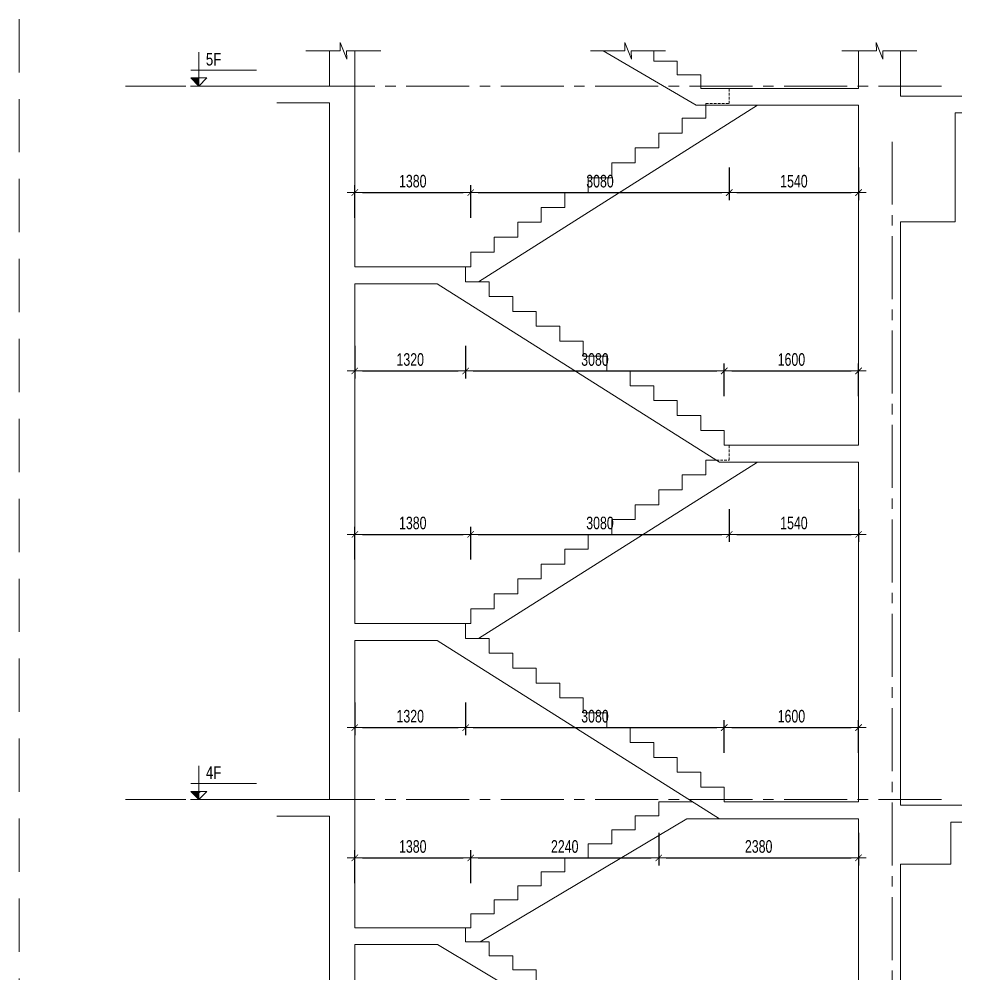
# Model space of a CAD drawing. Header units: millimetres. Extents: x -179076 to 254975, y -18667 to 296191.
# Drawn here: x 74581 to 85811, y 183676 to 195052 of the extents above; entities that cross this region are included whole.
import ezdxf

# ---------------------------------------------------------------- set-up
doc = ezdxf.new("R2010")
doc.units = ezdxf.units.MM
doc.linetypes.add('CENTER2', pattern=[1.125, 0.75, -0.125, 0.125, -0.125])
doc.linetypes.add('HIDDEN2', pattern=[4.762499999999999, 3.175, -1.5875])
doc.layers.get('Defpoints').update_dxf_attribs({"color": 151, "lineweight": 9})
for name, color, linetype, lineweight in [('NDC_S_ANNO', 7, 'Continuous', 20), ('NDC_S_AXIS', 5, 'CENTER2', 13), ('NDC_S_CONTINUOUS', 3, 'Continuous', 20), ('NDC_S_DIM', 1, 'Continuous', 15), ('NDC_S_HIDDEN', 8, 'HIDDEN2', 13), ('NDC_S_SLAB', 2, 'Continuous', 20), ('NDC_S_SYMBOL', 1, 'Continuous', 15), ('NDC_S_TEXT SYMBOL', 7, 'Continuous', 20), ('NDC_S_VN TEXT', 7, 'Continuous', 20)]:
    doc.layers.add(name, color=color, linetype=linetype, lineweight=lineweight)
doc.styles.add('NDC_ANNO', font='', dxfattribs={"width": 0.8})
doc.styles.add('NDC_DIM', font='', dxfattribs={"width": 0.75})
doc.styles.get('NDC_ANNO').set_extended_font_data('Dotum')
doc.styles.get('NDC_DIM').set_extended_font_data('Dotum')
doc.dimstyles.new('NDC_dim_60', dxfattribs={"dimscale": 60, "dimtxt": 2.5, "dimasz": 1.5, "dimexe": 1.5, "dimexo": 2.5, "dimgap": 1, "dimtad": 1, "dimdec": 0, "dimzin": 0, "dimdsep": 46, "dimtxsty": 'NDC_DIM', "dimblk": 'DIMMARK', "dimcen": 0.09, "dimdle": 1.2, "dimclrd": 1, "dimclre": 1, "dimclrt": 3, "dimadec": 0, "dimazin": 0, "dimtfac": 1, "dimtdec": 0, "dimtix": 1, "dimtofl": 0, "dimtmove": 0, "dimatfit": 3, "dimfxl": 5, "dimfxlon": 1, "dimtolj": 1, "dimtzin": 0, "dimarcsym": 0})

# ---------------------------------------------------------------- blocks, each defined once
blk = doc.blocks.new('DIMMARK')
at = {"layer": 'NDC_S_DIM', "color": 1}
blk.add_line((-1.5, 0), (1, 0), dxfattribs=at)
at = {"layer": 'NDC_S_DIM', "color": 2, "const_width": 0.1}
blk.add_lwpolyline([(-0.4242640687119285, -0.4242640687119285), (0.4242640687119285, 0.4242640687119285)], dxfattribs=at)
blk = doc.blocks.new('*D2342')
at = {"layer": 'Defpoints', "color": 0, "transparency": 16777216}
for p in [(78580.03659152513, 184224.7012480983), (79900.03659152391, 184224.7012480983), (79900.03659152391, 183224.7012480986)]:
    blk.add_point(p, dxfattribs=at)
at = {"layer": 'NDC_S_DIM', "color": 1, "lineweight": -2, "transparency": 16777216}
for p, q in [((78580.03659152513, 183524.7012480986), (78580.03659152513, 183134.7012480986)), ((79900.03659152391, 183524.7012480986), (79900.03659152391, 183134.7012480986)), ((78670.03659152513, 183224.7012480986), (79810.03659152391, 183224.7012480986))]:
    blk.add_line(p, q, dxfattribs=at)
at = {"layer": 'NDC_S_DIM', "color": 1, "lineweight": -2, "transparency": 16777216, "xscale": 90, "yscale": 90, "zscale": 90, "rotation": 180}
blk.add_blockref('DIMMARK', (78580.03659152513, 183224.7012480986), dxfattribs=at)
at = {"layer": 'NDC_S_DIM', "color": 1, "lineweight": -2, "transparency": 16777216, "xscale": 90, "yscale": 90, "zscale": 90}
blk.add_blockref('DIMMARK', (79900.03659152391, 183224.7012480986), dxfattribs=at)
at = {"layer": 'NDC_S_DIM', "color": 3, "transparency": 16777216, "insert": (79240.03659152452, 183359.8030120064), "char_height": 150, "attachment_point": 5, "style": 'NDC_DIM'}
blk.add_mtext('\\A1;1320', dxfattribs=at)
blk = doc.blocks.new('*D2343')
at = {"layer": 'Defpoints', "color": 0, "transparency": 16777216}
for p in [(79900.03659152391, 184224.7012480983), (82140.03659152391, 183224.7012480986), (82140.03659152391, 182891.3679147654)]:
    blk.add_point(p, dxfattribs=at)
at = {"layer": 'NDC_S_DIM', "color": 1, "lineweight": -2, "transparency": 16777216}
for p, q in [((79900.03659152391, 183524.7012480986), (79900.03659152391, 183134.7012480986)), ((82140.03659152391, 183041.3679147654), (82140.03659152391, 183314.7012480986)), ((79990.03659152391, 183224.7012480986), (82050.03659152391, 183224.7012480986))]:
    blk.add_line(p, q, dxfattribs=at)
at = {"layer": 'NDC_S_DIM', "color": 1, "lineweight": -2, "transparency": 16777216, "xscale": 90, "yscale": 90, "zscale": 90, "rotation": 180}
blk.add_blockref('DIMMARK', (79900.03659152391, 183224.7012480986), dxfattribs=at)
at = {"layer": 'NDC_S_DIM', "color": 1, "lineweight": -2, "transparency": 16777216, "xscale": 90, "yscale": 90, "zscale": 90}
blk.add_blockref('DIMMARK', (82140.03659152391, 183224.7012480986), dxfattribs=at)
at = {"layer": 'NDC_S_DIM', "color": 3, "transparency": 16777216, "insert": (81020.03659152391, 183359.8030120064), "char_height": 150, "attachment_point": 5, "style": 'NDC_DIM'}
blk.add_mtext('\\A1;2240', dxfattribs=at)
blk = doc.blocks.new('*D2345')
at = {"layer": 'Defpoints', "color": 0, "transparency": 16777216}
for p in [(79960.03659152391, 185058.0345814312), (78580.03659152513, 184224.7012480983), (79960.03659152391, 184224.7012480983)]:
    blk.add_point(p, dxfattribs=at)
at = {"layer": 'NDC_S_DIM', "color": 1, "lineweight": -2, "transparency": 16777216}
for p, q in [((78580.03659152513, 184758.0345814312), (78580.03659152513, 185148.0345814312)), ((79960.03659152391, 184758.0345814312), (79960.03659152391, 185148.0345814312)), ((78670.03659152513, 185058.0345814312), (79870.03659152391, 185058.0345814312))]:
    blk.add_line(p, q, dxfattribs=at)
at = {"layer": 'NDC_S_DIM', "color": 1, "lineweight": -2, "transparency": 16777216, "xscale": 90, "yscale": 90, "zscale": 90, "rotation": 180}
blk.add_blockref('DIMMARK', (78580.03659152513, 185058.0345814312), dxfattribs=at)
at = {"layer": 'NDC_S_DIM', "color": 1, "lineweight": -2, "transparency": 16777216, "xscale": 90, "yscale": 90, "zscale": 90}
blk.add_blockref('DIMMARK', (79960.03659152391, 185058.0345814312), dxfattribs=at)
at = {"layer": 'NDC_S_DIM', "color": 3, "transparency": 16777216, "insert": (79270.03659152452, 185193.1363453389), "char_height": 150, "attachment_point": 5, "style": 'NDC_DIM'}
blk.add_mtext('\\A1;1380', dxfattribs=at)
blk = doc.blocks.new('*D2346')
at = {"layer": 'Defpoints', "color": 0, "transparency": 16777216}
for p in [(82200.03659152391, 185724.7012480977), (82200.03659152391, 185058.0345814312), (79960.03659152391, 184224.7012480983)]:
    blk.add_point(p, dxfattribs=at)
at = {"layer": 'NDC_S_DIM', "color": 1, "lineweight": -2, "transparency": 16777216}
for p, q in [((82200.03659152391, 185358.0345814312), (82200.03659152391, 184968.0345814312)), ((79960.03659152391, 184758.0345814312), (79960.03659152391, 185148.0345814312)), ((80050.03659152391, 185058.0345814312), (82110.03659152391, 185058.0345814312))]:
    blk.add_line(p, q, dxfattribs=at)
at = {"layer": 'NDC_S_DIM', "color": 1, "lineweight": -2, "transparency": 16777216, "xscale": 90, "yscale": 90, "zscale": 90, "rotation": 180}
blk.add_blockref('DIMMARK', (79960.03659152391, 185058.0345814312), dxfattribs=at)
at = {"layer": 'NDC_S_DIM', "color": 1, "lineweight": -2, "transparency": 16777216, "xscale": 90, "yscale": 90, "zscale": 90}
blk.add_blockref('DIMMARK', (82200.03659152391, 185058.0345814312), dxfattribs=at)
at = {"layer": 'NDC_S_DIM', "color": 3, "transparency": 16777216, "insert": (81080.03659152391, 185193.1363453389), "char_height": 150, "attachment_point": 5, "style": 'NDC_DIM'}
blk.add_mtext('\\A1;2240', dxfattribs=at)
blk = doc.blocks.new('*D2347')
at = {"layer": 'Defpoints', "color": 0, "transparency": 16777216}
for p in [(82200.03659152391, 185724.7012480977), (84580.03659148718, 185524.7012480956), (84580.03659148718, 185058.0345814312)]:
    blk.add_point(p, dxfattribs=at)
at = {"layer": 'NDC_S_DIM', "color": 1, "lineweight": -2, "transparency": 16777216}
for p, q in [((82200.03659152391, 185358.0345814312), (82200.03659152391, 184968.0345814312)), ((84580.03659148718, 185358.0345814312), (84580.03659148718, 184968.0345814312)), ((82290.03659152391, 185058.0345814312), (84490.03659148718, 185058.0345814312))]:
    blk.add_line(p, q, dxfattribs=at)
at = {"layer": 'NDC_S_DIM', "color": 1, "lineweight": -2, "transparency": 16777216, "xscale": 90, "yscale": 90, "zscale": 90, "rotation": 180}
blk.add_blockref('DIMMARK', (82200.03659152391, 185058.0345814312), dxfattribs=at)
at = {"layer": 'NDC_S_DIM', "color": 1, "lineweight": -2, "transparency": 16777216, "xscale": 90, "yscale": 90, "zscale": 90}
blk.add_blockref('DIMMARK', (84580.03659148718, 185058.0345814312), dxfattribs=at)
at = {"layer": 'NDC_S_DIM', "color": 3, "transparency": 16777216, "insert": (83390.03659150554, 185193.1363453389), "char_height": 150, "attachment_point": 5, "style": 'NDC_DIM'}
blk.add_mtext('\\A1;2380', dxfattribs=at)
blk = doc.blocks.new('*D2348')
at = {"layer": 'Defpoints', "color": 0, "transparency": 16777216}
for p in [(78580.03659152513, 187849.7012481025), (79900.03659156559, 187849.7012481025), (79900.03659156559, 186610.1179147664)]:
    blk.add_point(p, dxfattribs=at)
at = {"layer": 'NDC_S_DIM', "color": 1, "lineweight": -2, "transparency": 16777216}
for p, q in [((78580.03659152513, 186910.1179147664), (78580.03659152513, 186520.1179147664)), ((79900.03659156559, 186910.1179147664), (79900.03659156559, 186520.1179147664)), ((78670.03659152513, 186610.1179147664), (79810.03659156559, 186610.1179147664))]:
    blk.add_line(p, q, dxfattribs=at)
at = {"layer": 'NDC_S_DIM', "color": 1, "lineweight": -2, "transparency": 16777216, "xscale": 90, "yscale": 90, "zscale": 90, "rotation": 180}
blk.add_blockref('DIMMARK', (78580.03659152513, 186610.1179147664), dxfattribs=at)
at = {"layer": 'NDC_S_DIM', "color": 1, "lineweight": -2, "transparency": 16777216, "xscale": 90, "yscale": 90, "zscale": 90}
blk.add_blockref('DIMMARK', (79900.03659156559, 186610.1179147664), dxfattribs=at)
at = {"layer": 'NDC_S_DIM', "color": 3, "transparency": 16777216, "insert": (79240.03659154536, 186745.2196786742), "char_height": 150, "attachment_point": 5, "style": 'NDC_DIM'}
blk.add_mtext('\\A1;1320', dxfattribs=at)
blk = doc.blocks.new('*D2349')
at = {"layer": 'Defpoints', "color": 0, "transparency": 16777216}
for p in [(79900.03659156559, 187849.7012481025), (82980.03659156559, 186610.1179147664), (82980.03659156559, 185724.7012480978)]:
    blk.add_point(p, dxfattribs=at)
at = {"layer": 'NDC_S_DIM', "color": 1, "lineweight": -2, "transparency": 16777216}
for p, q in [((79900.03659156559, 186910.1179147664), (79900.03659156559, 186520.1179147664)), ((82980.03659156559, 186310.1179147664), (82980.03659156559, 186700.1179147664)), ((79990.03659156559, 186610.1179147664), (82890.03659156559, 186610.1179147664))]:
    blk.add_line(p, q, dxfattribs=at)
at = {"layer": 'NDC_S_DIM', "color": 1, "lineweight": -2, "transparency": 16777216, "xscale": 90, "yscale": 90, "zscale": 90, "rotation": 180}
blk.add_blockref('DIMMARK', (79900.03659156559, 186610.1179147664), dxfattribs=at)
at = {"layer": 'NDC_S_DIM', "color": 1, "lineweight": -2, "transparency": 16777216, "xscale": 90, "yscale": 90, "zscale": 90}
blk.add_blockref('DIMMARK', (82980.03659156559, 186610.1179147664), dxfattribs=at)
at = {"layer": 'NDC_S_DIM', "color": 3, "transparency": 16777216, "insert": (81440.03659156559, 186745.2196786742), "char_height": 150, "attachment_point": 5, "style": 'NDC_DIM'}
blk.add_mtext('\\A1;3080', dxfattribs=at)
blk = doc.blocks.new('*D2350')
at = {"layer": 'Defpoints', "color": 0, "transparency": 16777216}
for p in [(84580.03659148718, 186610.1179147664), (82980.03659156559, 185724.7012480978), (84580.03659148718, 185724.7012480978)]:
    blk.add_point(p, dxfattribs=at)
at = {"layer": 'NDC_S_DIM', "color": 1, "lineweight": -2, "transparency": 16777216}
for p, q in [((82980.03659156559, 186310.1179147664), (82980.03659156559, 186700.1179147664)), ((84580.03659148718, 186310.1179147664), (84580.03659148718, 186700.1179147664)), ((83070.03659156559, 186610.1179147664), (84490.03659148718, 186610.1179147664))]:
    blk.add_line(p, q, dxfattribs=at)
at = {"layer": 'NDC_S_DIM', "color": 1, "lineweight": -2, "transparency": 16777216, "xscale": 90, "yscale": 90, "zscale": 90, "rotation": 180}
blk.add_blockref('DIMMARK', (82980.03659156559, 186610.1179147664), dxfattribs=at)
at = {"layer": 'NDC_S_DIM', "color": 1, "lineweight": -2, "transparency": 16777216, "xscale": 90, "yscale": 90, "zscale": 90}
blk.add_blockref('DIMMARK', (84580.03659148718, 186610.1179147664), dxfattribs=at)
at = {"layer": 'NDC_S_DIM', "color": 3, "transparency": 16777216, "insert": (83780.03659152638, 186745.2196786742), "char_height": 150, "attachment_point": 5, "style": 'NDC_DIM'}
blk.add_mtext('\\A1;1600', dxfattribs=at)
blk = doc.blocks.new('*D2351')
at = {"layer": 'Defpoints', "color": 0, "transparency": 16777216}
for p in [(79960.03659156559, 188912.201248106), (78580.03659152513, 187849.7012481025), (79960.03659156559, 187849.7012481025)]:
    blk.add_point(p, dxfattribs=at)
at = {"layer": 'NDC_S_DIM', "color": 1, "lineweight": -2, "transparency": 16777216}
for p, q in [((78580.03659152513, 188612.201248106), (78580.03659152513, 189002.201248106)), ((79960.03659156559, 188612.201248106), (79960.03659156559, 189002.201248106)), ((78670.03659152513, 188912.201248106), (79870.03659156559, 188912.201248106))]:
    blk.add_line(p, q, dxfattribs=at)
at = {"layer": 'NDC_S_DIM', "color": 1, "lineweight": -2, "transparency": 16777216, "xscale": 90, "yscale": 90, "zscale": 90, "rotation": 180}
blk.add_blockref('DIMMARK', (78580.03659152513, 188912.201248106), dxfattribs=at)
at = {"layer": 'NDC_S_DIM', "color": 1, "lineweight": -2, "transparency": 16777216, "xscale": 90, "yscale": 90, "zscale": 90}
blk.add_blockref('DIMMARK', (79960.03659156559, 188912.201248106), dxfattribs=at)
at = {"layer": 'NDC_S_DIM', "color": 3, "transparency": 16777216, "insert": (79270.03659154536, 189047.3030120137), "char_height": 150, "attachment_point": 5, "style": 'NDC_DIM'}
blk.add_mtext('\\A1;1380', dxfattribs=at)
blk = doc.blocks.new('*D2352')
at = {"layer": 'Defpoints', "color": 0, "transparency": 16777216}
for p in [(83040.03659156559, 189797.6179147746), (83040.03659156559, 188912.201248106), (79960.03659156559, 187849.7012481025)]:
    blk.add_point(p, dxfattribs=at)
at = {"layer": 'NDC_S_DIM', "color": 1, "lineweight": -2, "transparency": 16777216}
for p, q in [((83040.03659156559, 189212.201248106), (83040.03659156559, 188822.201248106)), ((79960.03659156559, 188612.201248106), (79960.03659156559, 189002.201248106)), ((80050.03659156559, 188912.201248106), (82950.03659156559, 188912.201248106))]:
    blk.add_line(p, q, dxfattribs=at)
at = {"layer": 'NDC_S_DIM', "color": 1, "lineweight": -2, "transparency": 16777216, "xscale": 90, "yscale": 90, "zscale": 90, "rotation": 180}
blk.add_blockref('DIMMARK', (79960.03659156559, 188912.201248106), dxfattribs=at)
at = {"layer": 'NDC_S_DIM', "color": 1, "lineweight": -2, "transparency": 16777216, "xscale": 90, "yscale": 90, "zscale": 90}
blk.add_blockref('DIMMARK', (83040.03659156559, 188912.201248106), dxfattribs=at)
at = {"layer": 'NDC_S_DIM', "color": 3, "transparency": 16777216, "insert": (81500.03659156559, 189047.3030120137), "char_height": 150, "attachment_point": 5, "style": 'NDC_DIM'}
blk.add_mtext('\\A1;3080', dxfattribs=at)
blk = doc.blocks.new('*D2353')
at = {"layer": 'Defpoints', "color": 0, "transparency": 16777216}
for p in [(83040.03659156559, 189797.6179147746), (84580.03659148718, 189774.7012481089), (84580.03659148718, 188912.201248106)]:
    blk.add_point(p, dxfattribs=at)
at = {"layer": 'NDC_S_DIM', "color": 1, "lineweight": -2, "transparency": 16777216}
for p, q in [((83040.03659156559, 189212.201248106), (83040.03659156559, 188822.201248106)), ((84580.03659148718, 189212.201248106), (84580.03659148718, 188822.201248106)), ((83130.03659156559, 188912.201248106), (84490.03659148718, 188912.201248106))]:
    blk.add_line(p, q, dxfattribs=at)
at = {"layer": 'NDC_S_DIM', "color": 1, "lineweight": -2, "transparency": 16777216, "xscale": 90, "yscale": 90, "zscale": 90, "rotation": 180}
blk.add_blockref('DIMMARK', (83040.03659156559, 188912.201248106), dxfattribs=at)
at = {"layer": 'NDC_S_DIM', "color": 1, "lineweight": -2, "transparency": 16777216, "xscale": 90, "yscale": 90, "zscale": 90}
blk.add_blockref('DIMMARK', (84580.03659148718, 188912.201248106), dxfattribs=at)
at = {"layer": 'NDC_S_DIM', "color": 3, "transparency": 16777216, "insert": (83810.03659152638, 189047.3030120137), "char_height": 150, "attachment_point": 5, "style": 'NDC_DIM'}
blk.add_mtext('\\A1;1540', dxfattribs=at)
blk = doc.blocks.new('*D2354')
at = {"layer": 'Defpoints', "color": 0, "transparency": 16777216}
for p in [(79900.03659156559, 191922.6179147798), (78580.03659152513, 191899.7012481135), (79900.03659156559, 190860.1179147775)]:
    blk.add_point(p, dxfattribs=at)
at = {"layer": 'NDC_S_DIM', "color": 1, "lineweight": -2, "transparency": 16777216}
for p, q in [((78580.03659152513, 191160.1179147775), (78580.03659152513, 190770.1179147775)), ((79900.03659156559, 191160.1179147775), (79900.03659156559, 190770.1179147775)), ((78670.03659152513, 190860.1179147775), (79810.03659156559, 190860.1179147775))]:
    blk.add_line(p, q, dxfattribs=at)
at = {"layer": 'NDC_S_DIM', "color": 1, "lineweight": -2, "transparency": 16777216, "xscale": 90, "yscale": 90, "zscale": 90, "rotation": 180}
blk.add_blockref('DIMMARK', (78580.03659152513, 190860.1179147775), dxfattribs=at)
at = {"layer": 'NDC_S_DIM', "color": 1, "lineweight": -2, "transparency": 16777216, "xscale": 90, "yscale": 90, "zscale": 90}
blk.add_blockref('DIMMARK', (79900.03659156559, 190860.1179147775), dxfattribs=at)
at = {"layer": 'NDC_S_DIM', "color": 3, "transparency": 16777216, "insert": (79240.03659154536, 190995.2196786852), "char_height": 150, "attachment_point": 5, "style": 'NDC_DIM'}
blk.add_mtext('\\A1;1320', dxfattribs=at)
blk = doc.blocks.new('*D2355')
at = {"layer": 'Defpoints', "color": 0, "transparency": 16777216}
for p in [(79900.03659156559, 191922.6179147798), (82980.03659156559, 190860.1179147775), (82980.03659156559, 189974.7012481089)]:
    blk.add_point(p, dxfattribs=at)
at = {"layer": 'NDC_S_DIM', "color": 1, "lineweight": -2, "transparency": 16777216}
for p, q in [((79900.03659156559, 191160.1179147775), (79900.03659156559, 190770.1179147775)), ((82980.03659156559, 190560.1179147775), (82980.03659156559, 190950.1179147775)), ((79990.03659156559, 190860.1179147775), (82890.03659156559, 190860.1179147775))]:
    blk.add_line(p, q, dxfattribs=at)
at = {"layer": 'NDC_S_DIM', "color": 1, "lineweight": -2, "transparency": 16777216, "xscale": 90, "yscale": 90, "zscale": 90, "rotation": 180}
blk.add_blockref('DIMMARK', (79900.03659156559, 190860.1179147775), dxfattribs=at)
at = {"layer": 'NDC_S_DIM', "color": 1, "lineweight": -2, "transparency": 16777216, "xscale": 90, "yscale": 90, "zscale": 90}
blk.add_blockref('DIMMARK', (82980.03659156559, 190860.1179147775), dxfattribs=at)
at = {"layer": 'NDC_S_DIM', "color": 3, "transparency": 16777216, "insert": (81440.03659156559, 190995.2196786852), "char_height": 150, "attachment_point": 5, "style": 'NDC_DIM'}
blk.add_mtext('\\A1;3080', dxfattribs=at)
blk = doc.blocks.new('*D2356')
at = {"layer": 'Defpoints', "color": 0, "transparency": 16777216}
for p in [(84580.03659148718, 190860.1179147775), (82980.03659156559, 189974.7012481089), (84580.03659148718, 189974.701248109)]:
    blk.add_point(p, dxfattribs=at)
at = {"layer": 'NDC_S_DIM', "color": 1, "lineweight": -2, "transparency": 16777216}
for p, q in [((82980.03659156559, 190560.1179147775), (82980.03659156559, 190950.1179147775)), ((84580.03659148718, 190560.1179147775), (84580.03659148718, 190950.1179147775)), ((83070.03659156559, 190860.1179147775), (84490.03659148718, 190860.1179147775))]:
    blk.add_line(p, q, dxfattribs=at)
at = {"layer": 'NDC_S_DIM', "color": 1, "lineweight": -2, "transparency": 16777216, "xscale": 90, "yscale": 90, "zscale": 90, "rotation": 180}
blk.add_blockref('DIMMARK', (82980.03659156559, 190860.1179147775), dxfattribs=at)
at = {"layer": 'NDC_S_DIM', "color": 1, "lineweight": -2, "transparency": 16777216, "xscale": 90, "yscale": 90, "zscale": 90}
blk.add_blockref('DIMMARK', (84580.03659148718, 190860.1179147775), dxfattribs=at)
at = {"layer": 'NDC_S_DIM', "color": 3, "transparency": 16777216, "insert": (83780.03659152638, 190995.2196786852), "char_height": 150, "attachment_point": 5, "style": 'NDC_DIM'}
blk.add_mtext('\\A1;1600', dxfattribs=at)
blk = doc.blocks.new('*D2357')
at = {"layer": 'Defpoints', "color": 0, "transparency": 16777216}
for p in [(79960.03659156559, 192985.1179147826), (78580.03659152513, 192099.7012481135), (79960.03659156559, 192099.7012481135)]:
    blk.add_point(p, dxfattribs=at)
at = {"layer": 'NDC_S_DIM', "color": 1, "lineweight": -2, "transparency": 16777216}
for p, q in [((78580.03659152513, 192685.1179147826), (78580.03659152513, 193075.1179147826)), ((79960.03659156559, 192685.1179147826), (79960.03659156559, 193075.1179147826)), ((78670.03659152513, 192985.1179147826), (79870.03659156559, 192985.1179147826))]:
    blk.add_line(p, q, dxfattribs=at)
at = {"layer": 'NDC_S_DIM', "color": 1, "lineweight": -2, "transparency": 16777216, "xscale": 90, "yscale": 90, "zscale": 90, "rotation": 180}
blk.add_blockref('DIMMARK', (78580.03659152513, 192985.1179147826), dxfattribs=at)
at = {"layer": 'NDC_S_DIM', "color": 1, "lineweight": -2, "transparency": 16777216, "xscale": 90, "yscale": 90, "zscale": 90}
blk.add_blockref('DIMMARK', (79960.03659156559, 192985.1179147826), dxfattribs=at)
at = {"layer": 'NDC_S_DIM', "color": 3, "transparency": 16777216, "insert": (79270.03659154536, 193120.2196786903), "char_height": 150, "attachment_point": 5, "style": 'NDC_DIM'}
blk.add_mtext('\\A1;1380', dxfattribs=at)
blk = doc.blocks.new('*D2358')
at = {"layer": 'Defpoints', "color": 0, "transparency": 16777216}
for p in [(83040.03659156559, 194136.1595814527), (83040.03659156559, 192985.1179147826), (79960.03659156559, 192099.7012481135)]:
    blk.add_point(p, dxfattribs=at)
at = {"layer": 'NDC_S_DIM', "color": 1, "lineweight": -2, "transparency": 16777216}
for p, q in [((83040.03659156559, 193285.1179147826), (83040.03659156559, 192895.1179147826)), ((79960.03659156559, 192685.1179147826), (79960.03659156559, 193075.1179147826)), ((80050.03659156559, 192985.1179147826), (82950.03659156559, 192985.1179147826))]:
    blk.add_line(p, q, dxfattribs=at)
at = {"layer": 'NDC_S_DIM', "color": 1, "lineweight": -2, "transparency": 16777216, "xscale": 90, "yscale": 90, "zscale": 90, "rotation": 180}
blk.add_blockref('DIMMARK', (79960.03659156559, 192985.1179147826), dxfattribs=at)
at = {"layer": 'NDC_S_DIM', "color": 1, "lineweight": -2, "transparency": 16777216, "xscale": 90, "yscale": 90, "zscale": 90}
blk.add_blockref('DIMMARK', (83040.03659156559, 192985.1179147826), dxfattribs=at)
at = {"layer": 'NDC_S_DIM', "color": 3, "transparency": 16777216, "insert": (81500.03659156559, 193120.2196786903), "char_height": 150, "attachment_point": 5, "style": 'NDC_DIM'}
blk.add_mtext('\\A1;3080', dxfattribs=at)
blk = doc.blocks.new('*D2359')
at = {"layer": 'Defpoints', "color": 0, "transparency": 16777216}
for p in [(83040.03659156559, 194136.1595814527), (84580.03659148718, 194024.7012481198), (84580.03659148718, 192985.1179147826)]:
    blk.add_point(p, dxfattribs=at)
at = {"layer": 'NDC_S_DIM', "color": 1, "lineweight": -2, "transparency": 16777216}
for p, q in [((83040.03659156559, 193285.1179147826), (83040.03659156559, 192895.1179147826)), ((84580.03659148718, 193285.1179147826), (84580.03659148718, 192895.1179147826)), ((83130.03659156559, 192985.1179147826), (84490.03659148718, 192985.1179147826))]:
    blk.add_line(p, q, dxfattribs=at)
at = {"layer": 'NDC_S_DIM', "color": 1, "lineweight": -2, "transparency": 16777216, "xscale": 90, "yscale": 90, "zscale": 90, "rotation": 180}
blk.add_blockref('DIMMARK', (83040.03659156559, 192985.1179147826), dxfattribs=at)
at = {"layer": 'NDC_S_DIM', "color": 1, "lineweight": -2, "transparency": 16777216, "xscale": 90, "yscale": 90, "zscale": 90}
blk.add_blockref('DIMMARK', (84580.03659148718, 192985.1179147826), dxfattribs=at)
at = {"layer": 'NDC_S_DIM', "color": 3, "transparency": 16777216, "insert": (83810.03659152638, 193120.2196786903), "char_height": 150, "attachment_point": 5, "style": 'NDC_DIM'}
blk.add_mtext('\\A1;1540', dxfattribs=at)
blk = doc.blocks.new('kata_block_CT')
at = {"layer": 'NDC_S_ANNO'}
blk.add_hatch(color=3, dxfattribs=at).paths.add_polyline_path([(0, 1.596954857557648), (-1.612010908633238, 1.596954857557648), (0, 0)])
at = {"layer": 'NDC_S_ANNO', "ltscale": 50}
h = blk.add_hatch(dxfattribs=at)
h.set_pattern_fill('ANSI31', color=256, scale=1.406250541793835, style=0)
h.set_pattern_definition([(45.00000000000001, (0, 5.456968210637569e-12), (-3.157122508925224, 3.157122508925225), [])])
h.paths.add_polyline_path([(0, 1.596954857557648), (0, 0), (1.612010908924276, 1.596954857557648)])
for p, q in [((-1.592704896858777, 3.140833880479477), (11.46947077315417, 3.140833880479477)), ((11.56125648126181, 5.456968210637569e-12), (-1.63869572513795, 5.456968210637569e-12))]:
    blk.add_line(p, q, dxfattribs=at)
for points in [[(0, 6.69495074864426), (0, 0)], [(0, 0), (-1.612010908924276, 1.596954857557648), (0, 1.596954857557648)], [(0, 0), (1.612010908924276, 1.596954857557648), (0, 1.596954857557648)]]:
    blk.add_lwpolyline(points, dxfattribs=at)
at = {"layer": 'NDC_S_ANNO', "color": 8, "ltscale": 50}
blk.add_lwpolyline([(0, 0), (-1.612010908633238, 1.596954857557648), (0, 1.596954857557648)], dxfattribs=at)
at = {"layer": 'NDC_S_TEXT SYMBOL', "color": 3, "style": 'NDC_ANNO', "width": 0.8}
blk.add_attdef('CT', (1.409564409346785, 4.068271311703938), '', height=2.5, dxfattribs=at)

msp = doc.modelspace()

# ---------------------------------------------------------------- linework, layer by layer
at = {"layer": 'NDC_S_AXIS', "ltscale": 1000}
for p, q in [((85567.49316697574, 194254.7012481195), (75850.1754477609, 194254.7012481195)), ((84980.03659150278, 193591.0739162528), (84980.03659150278, 162424.5259362931)), ((85567.49316697574, 185754.7012480977), (75850.1754477609, 185754.7012480978))]:
    msp.add_line(p, q, dxfattribs=at)
at = {"layer": 'NDC_S_CONTINUOUS'}
for p, q in [((80054.20869267068, 191922.6179147798), (83377.9733985542, 194024.7012481199)), ((80054.20869266859, 187672.6179147688), (83377.97339855443, 189774.7012481089)), ((82535.05577263574, 185524.7012480956), (80071.05577263923, 184058.0345814315)), ((82922.09978458117, 185524.7012480956), (82535.05577263574, 185524.7012480956))]:
    msp.add_line(p, q, dxfattribs=at)
for points in [[(79900.03659156559, 192099.7012481135), (79960.03659156559, 192099.7012481135), (79960.03659156559, 192276.7845814473), (80240.03659156559, 192276.7845814473), (80240.03659156559, 192453.8679147811), (80520.03659156559, 192453.8679147811), (80520.03659156559, 192630.9512481149), (80800.03659156559, 192630.9512481149), (80800.03659156559, 192808.0345814488), (81080.03659156559, 192808.0345814488), (81080.03659156559, 192985.1179147826), (81360.03659156559, 192985.1179147826), (81360.03659156559, 193162.2012481164), (81640.03659156559, 193162.2012481164), (81640.03659156559, 193339.2845814503), (81920.03659156559, 193339.2845814503), (81920.03659156559, 193516.3679147841), (82200.03659156559, 193516.3679147841), (82200.03659156559, 193693.451248118), (82480.03659156559, 193693.451248118), (82480.03659156559, 193870.5345814518), (82760.03659156559, 193870.5345814518), (82760.03659156559, 194024.7012481198)], [(79900.03659156559, 187849.7012481025), (79960.03659156559, 187849.7012481025), (79960.03659156559, 188026.7845814374), (80240.03659156559, 188026.7845814374), (80240.03659156559, 188203.8679147711), (80520.03659156559, 188203.8679147711), (80520.03659156559, 188380.9512481048), (80800.03659156559, 188380.9512481048), (80800.03659156559, 188558.0345814385), (81080.03659156559, 188558.0345814385), (81080.03659156559, 188735.1179147722), (81360.03659156559, 188735.1179147722), (81360.03659156559, 188912.201248106), (81640.03659156559, 188912.201248106), (81640.03659156559, 189089.2845814397), (81920.03659156559, 189089.2845814397), (81920.03659156559, 189266.3679147734), (82200.03659156559, 189266.3679147734), (82200.03659156559, 189443.4512481071), (82480.03659156559, 189443.4512481071), (82480.03659156559, 189620.5345814409), (82760.03659156559, 189620.5345814409), (82760.03659156559, 189797.6179147746), (82885.86449046165, 189797.6179147746)], [(82605.8644904609, 185724.7012480977), (82200.03659152391, 185724.7012480977), (82200.03659152391, 185558.0345814311), (81920.03659152391, 185558.0345814311), (81920.03659152391, 185391.3679147644), (81640.03659152391, 185391.3679147644), (81640.03659152391, 185224.7012480978), (81360.03659152391, 185224.7012480978), (81360.03659152391, 185058.0345814312), (81080.03659152391, 185058.0345814312), (81080.03659152391, 184891.3679147646), (80800.03659152391, 184891.3679147646), (80800.03659152391, 184724.701248098), (80520.03659152391, 184724.701248098), (80520.03659152391, 184558.0345814314), (80240.03659152391, 184558.0345814314), (80240.03659152391, 184391.3679147648), (79960.03659152391, 184391.3679147648), (79960.03659152391, 184224.7012480983), (79900.03659152391, 184224.7012480983)]]:
    msp.add_lwpolyline(points, dxfattribs=at)
at = {"layer": 'NDC_S_HIDDEN', "ltscale": 200}
msp.add_line((74581.22143252398, 195052.0353497648), (74581.22143252398, 161452.035349803), dxfattribs=at)
at = {"layer": 'NDC_S_HIDDEN', "ltscale": 10}
for points in [[(82760.03659156559, 194024.7012481198), (82760.03659156559, 194047.6179147856), (83040.03659156559, 194047.6179147856), (83040.03659156559, 194224.7012481198)], [(82885.86449046165, 189797.6179147746), (83040.03659156559, 189797.6179147746), (83040.03659156559, 189974.7012481089)]]:
    msp.add_lwpolyline(points, dxfattribs=at)
at = {"layer": 'NDC_S_SLAB'}
for p, q in [((78280.03659152513, 194673.0622311188), (78280.03659152513, 194254.7012481195)), ((78580.03659152513, 194673.0622311188), (78580.03659152513, 192099.7012481135)), ((77652.75272439391, 194254.7012481195), (78280.03659158823, 194254.7012481195)), ((85810.71358297818, 194134.7012481173), (85080.03659150278, 194134.7012481173)), ((77652.75272439391, 194054.7012481195), (78280.03659158823, 194054.7012481195)), ((78280.03659152513, 194054.7012481194), (78280.03659152513, 185754.7012480977)), ((85080.03659150278, 185684.7012480955), (85080.03659150278, 192634.7012481173)), ((85730.03659148584, 192634.7012481173), (85080.03659150278, 192634.7012481173)), ((78580.03659152513, 191899.7012481135), (78580.03659152513, 187849.7012481025)), ((84580.03659148718, 189774.7012481089), (84580.03659148718, 185724.7012480956)), ((78580.03659152513, 187649.7012481025), (78580.03659152513, 184224.7012480983)), ((77652.75272439391, 185754.7012480978), (78280.03659158823, 185754.7012480978)), ((85810.71358297818, 185684.7012480955), (85080.03659150278, 185684.7012480955)), ((77652.75272439391, 185554.7012480978), (78280.03659158823, 185554.7012480978)), ((78280.03659152513, 185554.7012480978), (78280.03659152513, 179754.7012480977)), ((85680.03659148718, 185484.7012480955), (85680.03659148718, 184984.7012480955)), ((85080.03659150278, 184984.7012480955), (85080.03659150278, 179684.7012480955)), ((85080.03659150278, 184984.7012480955), (85680.03659148718, 184984.7012480955)), ((79565.01741040905, 184024.7012480983), (78580.03659152513, 184024.7012480983)), ((78580.03659152513, 184024.7012480983), (78580.03659152513, 181224.7012480994)), ((82085.01741040865, 182524.7012480968), (79565.01741040905, 184024.7012480983))]:
    msp.add_line(p, q, dxfattribs=at)
for points in [[(82645.88014456525, 194024.7012481198), (81536.46246254192, 194673.0622311188)], [(84580.03659147827, 194224.7012481198), (82700.03659152519, 194224.7012481198), (82700.03659152519, 194388.3376117557), (82420.0365915253, 194388.3376117557), (82420.0365915253, 194551.9739753916), (82140.03659152542, 194551.9739753916), (82140.03659152542, 194673.0622311188)], [(84580.03659148718, 194224.7012481198), (84580.03659148718, 194673.0622311654)], [(85080.03659150278, 194134.7012481173), (85080.03659150278, 194673.0622311654)], [(82645.88014456525, 194024.7012481198), (84580.03659148718, 194024.7012481198), (84580.03659148718, 189974.701248109), (82980.03659156559, 189974.7012481089), (82980.03659156559, 190151.7845814426), (82700.03659156559, 190151.7845814426), (82700.03659156559, 190328.8679147763), (82420.03659156559, 190328.8679147763), (82420.03659156559, 190505.95124811), (82140.03659156559, 190505.95124811), (82140.03659156559, 190683.0345814438), (81860.03659156559, 190683.0345814438), (81860.03659156559, 190860.1179147775), (81580.03659156559, 190860.1179147775), (81580.03659156559, 191037.2012481112), (81300.03659156559, 191037.2012481112), (81300.03659156559, 191214.2845814449), (81020.03659156559, 191214.2845814449), (81020.03659156559, 191391.3679147786), (80740.03659156559, 191391.3679147786), (80740.03659156559, 191568.4512481124), (80460.03659156559, 191568.4512481124), (80460.03659156559, 191745.5345814461), (80180.03659156559, 191745.5345814461), (80180.03659156559, 191922.6179147798), (79900.03659156559, 191922.6179147798), (79900.03659156559, 192099.7012481135), (78580.03659152513, 192099.7012481135)], [(85810.71358297818, 193934.7012481173), (85730.03659148584, 193934.7012481173), (85730.03659148584, 192634.7012481173)], [(84580.03659148718, 189774.7012481089), (82922.09978457767, 189774.7012481089), (79562.09978457767, 191899.7012481135), (78580.03659152513, 191899.7012481135)], [(84580.03659147827, 185724.7012480978), (82980.03659156559, 185724.7012480978), (82980.03659156559, 185901.7845814315), (82700.03659156559, 185901.7845814315), (82700.03659156559, 186078.8679147653), (82420.03659156559, 186078.8679147653), (82420.03659156559, 186255.951248099), (82140.03659156559, 186255.951248099), (82140.03659156559, 186433.0345814327), (81860.03659156559, 186433.0345814327), (81860.03659156559, 186610.1179147664), (81580.03659156559, 186610.1179147664), (81580.03659156559, 186787.2012481001), (81300.03659156559, 186787.2012481001), (81300.03659156559, 186964.2845814339), (81020.03659156559, 186964.2845814339), (81020.03659156559, 187141.3679147676), (80740.03659156559, 187141.3679147676), (80740.03659156559, 187318.4512481013), (80460.03659156559, 187318.4512481013), (80460.03659156559, 187495.534581435), (80180.03659156559, 187495.534581435), (80180.03659156559, 187672.6179147688), (79900.03659156559, 187672.6179147688), (79900.03659156559, 187849.7012481025), (78580.03659152513, 187849.7012481025)], [(84580.03659148718, 185524.7012480956), (82922.09978458117, 185524.7012480956), (79562.09978457767, 187649.7012481025), (78580.03659152513, 187649.7012481025)], [(84580.03659148718, 185524.7012480956), (84580.03659148718, 182724.7012480968)], [(85810.71358297818, 185484.7012480955), (85680.03659148718, 185484.7012480955)], [(78580.03659152513, 184224.7012480983), (79900.03659152391, 184224.7012480983), (79900.03659152391, 184058.0345814315), (80180.03659152391, 184058.0345814315), (80180.03659152391, 183891.367914765), (80460.03659152391, 183891.367914765), (80460.03659152391, 183724.7012480984), (80740.03659152391, 183724.7012480984), (80740.03659152391, 183558.0345814318), (81020.03659152391, 183558.0345814318), (81020.03659152391, 183391.3679147653), (81300.03659152391, 183391.3679147653), (81300.03659152391, 183224.7012480986), (81580.03659152391, 183224.7012480986), (81580.03659152391, 183058.034581432), (81860.03659152391, 183058.034581432), (81860.03659152391, 182891.3679147654), (82140.03659152391, 182891.3679147654), (82140.03659152391, 182724.7012480968), (84580.03659148718, 182724.7012480968)]]:
    msp.add_lwpolyline(points, dxfattribs=at)
at = {"layer": 'NDC_S_SYMBOL', "elevation": -1.522910461903844e-10}
for points in [[(77996.66514728678, 194673.0622311188), (78406.28170877736, 194673.0622311188), (78404.10779587965, 194773.0622311188), (78484.10779632669, 194573.0622309326), (78481.93388305645, 194673.0622311188), (78888.21940281795, 194673.0622311188)], [(81386.99140947335, 194673.0622311188), (81796.60797096393, 194673.0622311188), (81794.43405806622, 194773.0622311188), (81874.43405851326, 194573.0622309326), (81872.26014524302, 194673.0622311188), (82278.54566500452, 194673.0622311188)]]:
    msp.add_lwpolyline(points, dxfattribs=at)
at = {"layer": 'NDC_S_SYMBOL'}
msp.add_lwpolyline([(84382.59394267859, 194673.0622311654), (84792.21050416917, 194673.0622311654), (84790.03659127146, 194773.0622311654), (84870.0365917185, 194573.0622309792), (84867.86267844826, 194673.0622311654), (85274.14819820976, 194673.0622311654)], dxfattribs=at)

# ---------------------------------------------------------------- block references
at = {"layer": 'NDC_S_VN TEXT', "xscale": 60, "yscale": 60, "zscale": 60}
for p, values in [((76721.46993173851, 194254.7012481191), {'CT': '5F'}), ((76721.46993173851, 185754.7012489667), {'CT': '4F'})]:
    msp.add_blockref('kata_block_CT', p, dxfattribs=at).add_auto_attribs(values)

# ---------------------------------------------------------------- dimensions: what is measured, and where the dimension line sits
at = {"layer": 'NDC_S_DIM'}
for base, p1, p2, picture, middle in [((83040.03659156559, 192985.1179147826), (79960.03659156559, 192099.7012481135), (83040.03659156559, 194136.1595814527), '*D2358', (81500.03659156559, 193120.2196786903)), ((84580.03659148718, 192985.1179147826), (83040.03659156559, 194136.1595814527), (84580.03659148718, 194024.7012481198), '*D2359', (83810.03659152638, 193120.2196786903)), ((82980.03659156559, 190860.1179147775), (79900.03659156559, 191922.6179147798), (82980.03659156559, 189974.7012481089), '*D2355', (81440.03659156559, 190995.2196786852)), ((84580.03659148718, 190860.1179147775), (82980.03659156559, 189974.7012481089), (84580.03659148718, 189974.701248109), '*D2356', (83780.03659152638, 190995.2196786852)), ((83040.03659156559, 188912.201248106), (79960.03659156559, 187849.7012481025), (83040.03659156559, 189797.6179147746), '*D2352', (81500.03659156559, 189047.3030120137)), ((84580.03659148718, 188912.201248106), (83040.03659156559, 189797.6179147746), (84580.03659148718, 189774.7012481089), '*D2353', (83810.03659152638, 189047.3030120137)), ((82980.03659156559, 186610.1179147664), (79900.03659156559, 187849.7012481025), (82980.03659156559, 185724.7012480978), '*D2349', (81440.03659156559, 186745.2196786742)), ((84580.03659148718, 186610.1179147664), (82980.03659156559, 185724.7012480978), (84580.03659148718, 185724.7012480978), '*D2350', (83780.03659152638, 186745.2196786742)), ((82200.03659152391, 185058.0345814312), (79960.03659152391, 184224.7012480983), (82200.03659152391, 185724.7012480977), '*D2346', (81080.03659152391, 185193.1363453389)), ((84580.03659148718, 185058.0345814312), (82200.03659152391, 185724.7012480977), (84580.03659148718, 185524.7012480956), '*D2347', (83390.03659150554, 185193.1363453389)), ((82140.03659152391, 183224.7012480986), (79900.03659152391, 184224.7012480983), (82140.03659152391, 182891.3679147654), '*D2343', (81020.03659152391, 183359.8030120064))]:
    dim = msp.add_linear_dim(base=base, p1=p1, p2=p2, dimstyle='NDC_dim_60', override={"dimtmove": 1}, dxfattribs=at)
    dim.commit()
    dim.dimension.update_dxf_attribs({"geometry": picture, "text_midpoint": middle})
for base, p1, p2, picture, middle in [((79960.03659156559, 192985.1179147826), (78580.03659152513, 192099.7012481135), (79960.03659156559, 192099.7012481135), '*D2357', (79270.03659154536, 193120.2196786903)), ((79900.03659156559, 190860.1179147775), (78580.03659152513, 191899.7012481135), (79900.03659156559, 191922.6179147798), '*D2354', (79240.03659154536, 190995.2196786852)), ((79960.03659156559, 188912.201248106), (78580.03659152513, 187849.7012481025), (79960.03659156559, 187849.7012481025), '*D2351', (79270.03659154536, 189047.3030120137)), ((79900.03659156559, 186610.1179147664), (78580.03659152513, 187849.7012481025), (79900.03659156559, 187849.7012481025), '*D2348', (79240.03659154536, 186745.2196786742)), ((79960.03659152391, 185058.0345814312), (78580.03659152513, 184224.7012480983), (79960.03659152391, 184224.7012480983), '*D2345', (79270.03659152452, 185193.1363453389)), ((79900.03659152391, 183224.7012480986), (78580.03659152513, 184224.7012480983), (79900.03659152391, 184224.7012480983), '*D2342', (79240.03659152452, 183359.8030120064))]:
    dim = msp.add_linear_dim(base=base, p1=p1, p2=p2, dimstyle='NDC_dim_60', dxfattribs=at)
    dim.commit()
    dim.dimension.update_dxf_attribs({"geometry": picture, "text_midpoint": middle})

doc.saveas('drawing.dxf')
